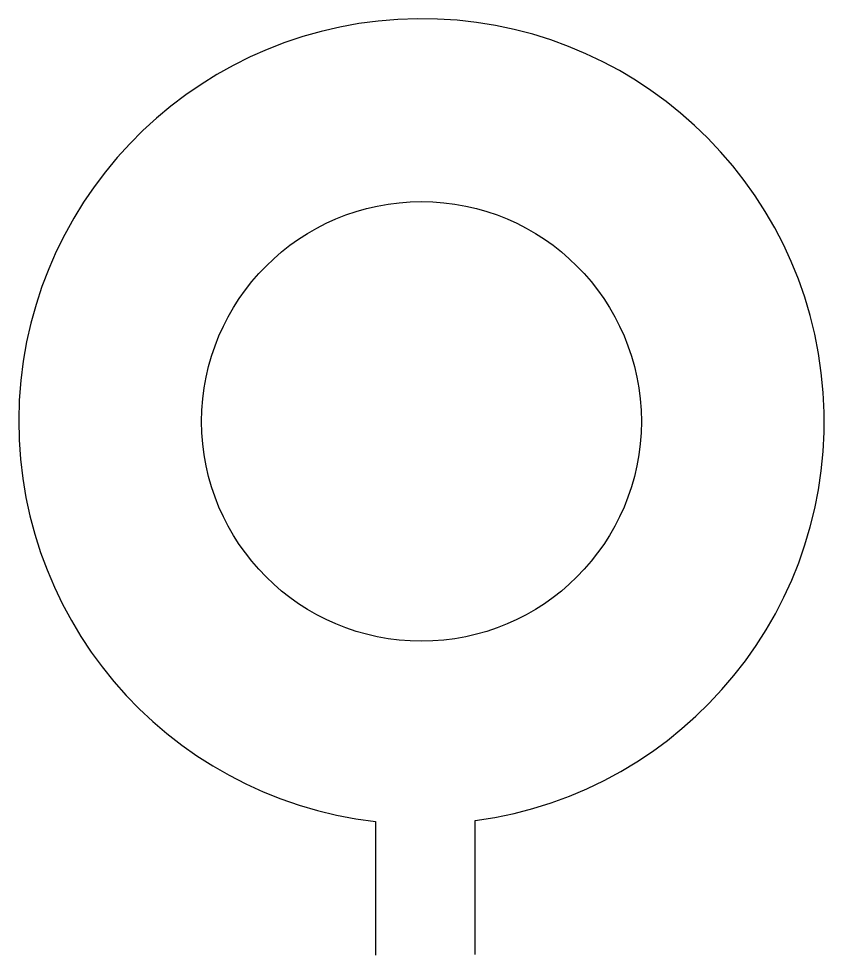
# Model space of a CAD drawing. Header units: millimetres. Extents: x 188 to 398, y -91 to 153.
import ezdxf

# ---------------------------------------------------------------- set-up
doc = ezdxf.new("R2010")
doc.units = ezdxf.units.MM
doc.layers.add('Default', color=18, linetype='Continuous', true_color=0x000000)

msp = doc.modelspace()

# ---------------------------------------------------------------- linework, layer by layer
at = {"layer": 'Default'}
for points in [[(307, -91), (307, -56.06)], [(281, -56.31), (281, -91.18)]]:
    msp.add_lwpolyline(points, dxfattribs=at)
msp.add_circle((293, 48), 57.31, dxfattribs=at)
msp.add_arc((293, 48), 105, 277.6623, 263.4376, dxfattribs=at)

doc.saveas('drawing.dxf')
